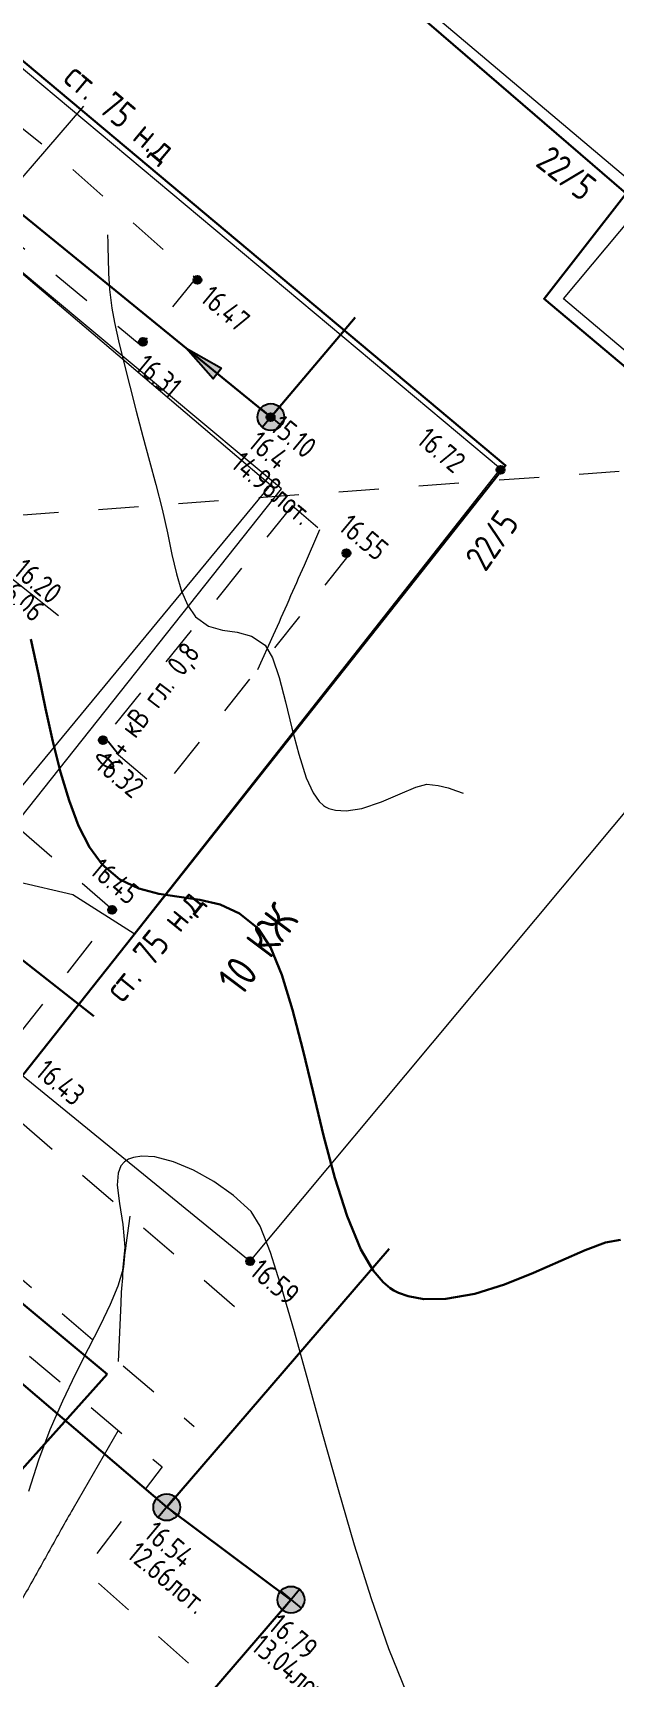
# Model space of a CAD drawing. Header units: metres. Extents: x -149473 to 83396, y -14167 to 104709.
# Drawn here: x -4678.15 to -4667.29, y 42731.4 to 42762.1 of the extents above; entities that cross this region are included whole.
import ezdxf

# ---------------------------------------------------------------- set-up
doc = ezdxf.new("R2010")
doc.units = ezdxf.units.M
doc.linetypes.add('g5_01_5x1_5', pattern=[1.5, 0.75, -0.75])
for name, color, linetype, transparency in [('03_Здания и строения', 7, 'Continuous', 0.6), ('10_Границы покрытий и угодий', 7, 'Continuous', 0.6), ('19_Горизонтали', 7, 'Continuous', 0.6), ('30_Канализация', 7, 'Continuous', 0.6), ('32_Теплосеть', 7, 'Continuous', 0.6), ('33_Газопровод', 7, 'Continuous', 0.6), ('37_Кабель низкого напряжения', 7, 'Continuous', 0.6), ('44_Крышки колодцев', 7, 'Continuous', 0.6), ('61_Отметки высоты поверхности', 7, 'Continuous', 0.6)]:
    doc.layers.add(name, color=color, linetype=linetype, transparency=transparency)
doc.layers.add('rastr', color=7, linetype='Continuous')
doc.layers.add('Viewport2ForCustomObjects_0', color=7, linetype='Continuous')
doc.layers.add('Сети_Горизонтали.Вспомогательные', color=1, linetype='Continuous', lineweight=9)
doc.layers.add('Сети_Горизонтали.Основные', color=1, linetype='Continuous', lineweight=30)
doc.styles.add('LIKE11', font='GOST_0.TTF')
doc.styles.add('LIKE14', font='GOST_0.TTF')
doc.styles.add('LIKE17', font='GOST_0.TTF')
doc.styles.add('LIKE32', font='GOST_0.TTF')
doc.styles.add('LIKE36', font='GOST_0.TTF')
doc.styles.add('Line_GUGK', font='GOST_0.TTF')
doc.linetypes.add('g5_119_3', pattern='A,4,-1,[31,GUGK_2005.shx,S=0.1,R=0,X=0,Y=0],4,[31,GUGK_2005.shx,S=0.1,R=180,X=0,Y=0],-1', length=10)
doc.linetypes.add('g5_121_g', pattern='A,4,-0.4,["Г",Line_GUGK,S=1,R=0,X=0,Y=-0.5],-1.2,12', length=17.6)
doc.linetypes.add('g5_122_g', pattern='A,1,-1,1.5,-0.4,["Г",Line_GUGK,S=1,R=0,X=0,Y=-0.5],-1.5,1.5,-1,4,-1,4,-1,3', length=20.9)
doc.linetypes.add('g5_122_k', pattern='A,1,-1,1.5,-0.4,["К",Line_GUGK,S=1,R=0,X=0,Y=-0.5],-1.5,1.5,-1,4,-1,4,-1,3', length=20.9)
doc.linetypes.add('g5_122_t', pattern='A,1,-1,1.5,-0.4,["Т",Line_GUGK,S=1,R=0,X=0,Y=-0.5],-1.5,1.5,-1,4,-1,4,-1,3', length=20.9)

# ---------------------------------------------------------------- blocks, each defined once
blk = doc.blocks.new('g5_117kb')
h = blk.add_hatch(color=255)
h.paths.add_polyline_path([(0.037, 0.037), (0.461, 0.037, 0.367426), (0.037, 0.461)])
h.paths.add_polyline_path([(-0.038, 0.461, 0.367426), (-0.461, 0.037), (-0.038, 0.037)])
h.paths.add_polyline_path([(-0.038, -0.038), (-0.461, -0.038, 0.367426), (-0.038, -0.461)])
h.paths.add_polyline_path([(0.037, -0.461, 0.367426), (0.461, -0.038), (0.037, -0.038)])
at = {"color": 0}
for points in [[(-0.5, 0), (0.5, 0)], [(0, 0.5), (0, -0.5)]]:
    blk.add_lwpolyline(points, dxfattribs=at)
blk.add_circle((0, 0), 0.5, dxfattribs=at)
blk = doc.blocks.new('g5_330')
blk.add_hatch(color=0).paths.add_polyline_path([(0.15, 0, 1), (-0.15, 0, 1)])
at = {"color": 0}
blk.add_circle((0, 0), 0.15, dxfattribs=at)
blk = doc.blocks.new('g5_122_3')
blk.add_hatch(color=0).paths.add_polyline_path([(0, -0.25), (0, 0.25), (1.5, 0)])
at = {"color": 0}
blk.add_lwpolyline([(0, -0.25), (0, 0.25), (1.5, 0), (0, -0.25)], dxfattribs=at)
blk = doc.blocks.new('CustomObjectsInViewport2_0')
at = {"layer": 'Сети_Горизонтали.Вспомогательные', "color": 42, "flags": 128}
for points, elevation in [([(2750.633, 1885.473), (2750.636, 1885.398), (2750.642, 1885.24), (2750.646, 1884.98), (2750.651, 1884.591), (2750.667, 1884.041), (2750.709, 1883.421), (2750.792, 1882.735), (2750.891, 1882.198), (2751.042, 1881.509), (2751.235, 1880.704), (2751.459, 1879.817), (2751.702, 1878.882), (2751.955, 1877.935), (2752.205, 1877.011), (2752.442, 1876.143), (2752.674, 1875.219), (2752.866, 1874.346), (2753.038, 1873.537), (2753.208, 1872.805), (2753.398, 1872.164), (2753.627, 1871.627), (2753.915, 1871.206), (2754.4, 1870.854), (2754.928, 1870.707), (2755.475, 1870.63), (2756.013, 1870.487), (2756.517, 1870.141), (2756.796, 1869.672), (2757.046, 1868.939), (2757.282, 1868.035), (2757.518, 1867.049), (2757.771, 1866.073), (2758.055, 1865.197), (2758.315, 1864.629), (2758.534, 1864.312), (2758.694, 1864.163), (2758.778, 1864.109), (2758.895, 1864.054), (2759.144, 1863.983), (2759.55, 1863.96), (2760.13, 1864.055), (2760.867, 1864.302), (2761.561, 1864.6), (2762.145, 1864.85), (2762.556, 1864.954), (2762.981, 1864.91), (2763.35, 1864.815), (2763.662, 1864.706), (2763.917, 1864.625)], 15.5), ([(2761.809, 1831.022), (2761.142, 1832.679), (2760.491, 1834.543), (2759.861, 1836.544), (2759.255, 1838.612), (2758.677, 1840.675), (2758.13, 1842.664), (2757.618, 1844.506), (2757.146, 1846.132), (2756.717, 1847.471), (2756.334, 1848.452), (2756.002, 1849.005), (2755.341, 1849.603), (2754.608, 1850.125), (2753.846, 1850.552), (2753.096, 1850.863), (2752.4, 1851.04), (2751.912, 1851.071), (2751.599, 1851.024), (2751.421, 1850.957), (2751.342, 1850.912), (2751.26, 1850.851), (2751.134, 1850.707), (2751.025, 1850.435), (2750.996, 1849.984), (2751.078, 1849.301), (2751.203, 1848.519), (2751.275, 1847.671), (2751.196, 1846.793), (2751.019, 1846.21), (2750.729, 1845.525), (2750.351, 1844.746), (2749.912, 1843.881), (2749.436, 1842.938), (2748.95, 1841.925), (2748.479, 1840.849), (2748.049, 1839.72), (2747.686, 1838.543)], 16.5)]:
    blk.add_lwpolyline(points, dxfattribs=dict(at, elevation=elevation))
at = {"layer": 'Сети_Горизонтали.Основные', "color": 40, "elevation": 16, "flags": 128}
blk.add_lwpolyline([(2747.769, 1870.373), (2748.05, 1869.059), (2748.32, 1867.779), (2748.593, 1866.553), (2748.881, 1865.403), (2749.196, 1864.347), (2749.551, 1863.408), (2749.958, 1862.605), (2750.43, 1861.959), (2751.094, 1861.395), (2751.805, 1861.056), (2752.548, 1860.867), (2753.311, 1860.755), (2754.077, 1860.643), (2754.834, 1860.459), (2755.566, 1860.127), (2756.259, 1859.573), (2756.722, 1858.875), (2757.145, 1857.836), (2757.542, 1856.534), (2757.925, 1855.048), (2758.308, 1853.455), (2758.704, 1851.835), (2759.125, 1850.265), (2759.584, 1848.824), (2760.096, 1847.59), (2760.551, 1846.805), (2760.923, 1846.359), (2761.188, 1846.14), (2761.325, 1846.056), (2761.499, 1845.971), (2761.862, 1845.84), (2762.442, 1845.733), (2763.268, 1845.739), (2764.354, 1845.935), (2765.46, 1846.28), (2766.544, 1846.709), (2767.561, 1847.156), (2768.47, 1847.555), (2769.227, 1847.842), (2769.791, 1847.949)], dxfattribs=at)

msp = doc.modelspace()

# ---------------------------------------------------------------- linework, layer by layer
at = {"layer": '03_Здания и строения', "color": 7, "linetype": 'Continuous', "lineweight": 20, "flags": 128}
msp.add_lwpolyline([(-4683.073, 42765.395), (-4669.416, 42753.964), (-4678.341, 42742.632), (-4674.092, 42739.165), (-4662.459, 42753.091), (-4664.54, 42754.892), (-4664.977, 42754.378), (-4668.24, 42757.131), (-4666.645, 42759.032), (-4679.392, 42769.781), (-4683.073, 42765.395)], dxfattribs=at)
at = {"layer": '10_Границы покрытий и угодий', "color": 7, "linetype": 'g5_01_5x1_5', "lineweight": 20, "flags": 128}
for points in [[(-4679.944, 42761.587), (-4681.059, 42760.42), (-4678.398, 42758.138), (-4676.127, 42756.261), (-4675.103, 42757.508), (-4677.506, 42759.634), (-4679.944, 42761.587)], [(-4673.305, 42753.267), (-4676.863, 42748.883), (-4675.76, 42747.951), (-4672.242, 42752.349), (-4673.305, 42753.267)], [(-4674.381, 42738.315), (-4679.162, 42742.438), (-4676.615, 42745.681), (-4678.44, 42747.269), (-4682.375, 42742.249), (-4679.49, 42739.8), (-4675.138, 42736.082)], [(-4680.516, 42739.318), (-4675.737, 42735.324), (-4677.189, 42733.394), (-4674.267, 42730.797), (-4677.719, 42726.748), (-4685.338, 42733.343), (-4680.516, 42739.318)]]:
    msp.add_lwpolyline(points, dxfattribs=at)
at = {"layer": '10_Границы покрытий и угодий', "color": 7, "linetype": 'Continuous', "lineweight": 20, "flags": 128}
msp.add_lwpolyline([(-4681.429, 42760.226), (-4673.711, 42753.657), (-4679.821, 42746.274), (-4686.9, 42746.144)], dxfattribs=at)
at = {"layer": '19_Горизонтали', "color": 32, "linetype": 'Continuous', "lineweight": 20, "elevation": 8.25, "flags": 128}
for points in [[(-4673.949, 42750.214), (-4673.656, 42750.861, 0.003774), (-4673.079, 42752.159), (-4672.79, 42752.822)], [(-4676.339, 42740.004), (-4676.412, 42739.465, 0.022605), (-4676.509, 42738.383), (-4676.557, 42737.295)], [(-4676.555, 42736.008), (-4677.4, 42734.547, 0.005037), (-4677.835, 42733.776), (-4677.835, 42733.776, -0.002782), (-4678.267, 42733.003), (-4680.464, 42729.124)]]:
    msp.add_lwpolyline(points, format="xyb", dxfattribs=at)
at = {"layer": '30_Канализация', "color": 12, "linetype": 'g5_122_k', "lineweight": 30, "flags": 128}
for points in [[(-4723.802, 42748.682), (-4722.308, 42750.637), (-4727.023, 42754.811), (-4724.417, 42758.856), (-4719.452, 42764.884), (-4714.911, 42771.171), (-4714.391, 42771.934), (-4712.484, 42773.71), (-4711.559, 42774.638), (-4706.391, 42779.959), (-4704.501, 42780.508), (-4701.03, 42777.628), (-4694.801, 42772.553), (-4688.573, 42767.179), (-4679.904, 42759.968), (-4673.706, 42754.924), (-4672.132, 42756.783)], [(-4714.391, 42771.934), (-4698.622, 42758.161), (-4688.782, 42750.382), (-4691.205, 42747.842), (-4675.649, 42734.573), (-4673.329, 42732.846)], [(-4675.649, 42734.573), (-4671.493, 42739.398)], [(-4712.479, 42704.869), (-4705.256, 42713.272), (-4703.226, 42712.42), (-4694.42, 42722.008), (-4687.5, 42716.396), (-4673.329, 42732.846)]]:
    msp.add_lwpolyline(points, dxfattribs=at)
at = {"layer": '32_Теплосеть', "color": 5, "linetype": 'g5_122_t', "lineweight": 30, "flags": 128}
msp.add_lwpolyline([(-4702.197, 42741.829), (-4698.013, 42738.144), (-4695.532, 42741.33), (-4690.974, 42737.756), (-4682.481, 42748.036), (-4677.008, 42743.741)], dxfattribs=at)
at = {"layer": '33_Газопровод', "color": 132, "linetype": 'g5_121_g', "lineweight": 30, "flags": 128}
msp.add_lwpolyline([(-4678.503, 42742.432), (-4678.341, 42742.632), (-4669.322, 42754.018), (-4682.882, 42765.383), (-4679.372, 42769.691), (-4667.07, 42759.097), (-4668.601, 42757.133), (-4664.927, 42754.044), (-4661.598, 42758.102)], dxfattribs=at)
at = {"layer": '33_Газопровод', "color": 132, "linetype": 'g5_122_g', "lineweight": 30, "flags": 128}
for points in [[(-4693.736, 42751.191), (-4676.761, 42737.058)], [(-4695.793, 42715.811), (-4676.761, 42737.058)]]:
    msp.add_lwpolyline(points, dxfattribs=at)
at = {"layer": '37_Кабель низкого напряжения', "color": 1, "linetype": 'g5_119_3', "lineweight": 20, "flags": 128}
for points in [[(-4702.552, 42716.985), (-4673.505, 42753.582), (-4679.242, 42758.364), (-4677.197, 42760.729)], [(-4676.258, 42745.276), (-4677.404, 42746.003), (-4678.419, 42746.242), (-4679.576, 42745.932)]]:
    msp.add_lwpolyline(points, dxfattribs=at)
at = {"layer": '61_Отметки высоты поверхности', "color": 7, "linetype": 'Continuous', "lineweight": 5, "flags": 128}
msp.add_lwpolyline([(-4678.575, 42751.936), (-4677.673, 42751.217)], dxfattribs=at)
at = {"layer": 'rastr', "color": 5, "linetype": 'g5_01_5x1_5', "lineweight": 20, "flags": 128}
msp.add_lwpolyline([(-4738.259, 42748.698), (-4655.709, 42754.758)], dxfattribs=at)

# ---------------------------------------------------------------- block references
at = {"layer": '30_Канализация', "color": 7, "linetype": 'Continuous', "lineweight": 20, "xscale": 0.5, "yscale": 0.5, "zscale": 0.5, "rotation": 140.8579120832841}
msp.add_blockref('g5_122_3', (-4674.705, 42755.737), dxfattribs=at)
at = {"layer": '44_Крышки колодцев', "color": 7, "linetype": 'Continuous', "lineweight": 20, "xscale": 0.5, "yscale": 0.5, "zscale": 0.5}
for p, rotation in [((-4673.706, 42754.924, 8.199), 320.1837874390728), ((-4675.649, 42734.573, 8.269), 320.2244407250127), ((-4673.329, 42732.846, 8.396), 320.2244407250127)]:
    msp.add_blockref('g5_117kb', p, dxfattribs=dict(at, rotation=rotation))
at = {"layer": '61_Отметки высоты поверхности', "color": 7, "linetype": 'Continuous', "lineweight": 20, "xscale": 0.5, "yscale": 0.5, "zscale": 0.5, "rotation": 320.1837874390728}
for p in [(-4675.077, 42757.484), (-4676.094, 42756.326), (-4673.709, 42754.922, 7.548), (-4669.416, 42753.938), (-4672.294, 42752.383), (-4676.841, 42748.892), (-4676.67, 42745.724), (-4674.092, 42739.165, 8.294)]:
    msp.add_blockref('g5_330', p, dxfattribs=at)
at = {"layer": 'Viewport2ForCustomObjects_0', "xscale": 0.5, "yscale": 0.5, "zscale": 0.5}
msp.add_blockref('CustomObjectsInViewport2_0', (-6052.071, 41815.592), dxfattribs=at)

# ---------------------------------------------------------------- texts
at = {"color": 7, "linetype": 'Continuous', "lineweight": 15, "ltscale": 0.5, "style": 'LIKE11'}
for s, rotation, p in [('16.4', 320.1838, (-4674.154, 42754.386)), ('14.98лот.', 320.1838, (-4674.474, 42754.002)), ('16.54', 320.2244, (-4676.097, 42734.035)), ('12.66лот.', 320.2244, (-4676.417, 42733.651)), ('16.79', 320.2244, (-4673.776, 42732.308)), ('13.04лот.', 320.2244, (-4674.096, 42731.924))]:
    msp.add_text(s, height=0.4, rotation=rotation, dxfattribs=at).set_placement(p)
at = {"layer": '03_Здания и строения', "color": 7, "linetype": 'Continuous', "lineweight": 15}
for s, height, rotation, style, p in [('22/5', 0.5, 321.9548, 'LIKE36', (-4668.785, 42759.629)), ('22/5', 0.5, 54.9238, 'LIKE36', (-4669.697, 42752.015)), ('10 КЖ', 0.6, 52.9965, 'LIKE14', (-4674.255, 42744.086))]:
    msp.add_text(s, height=height, rotation=rotation, dxfattribs=dict(at, style=style)).set_placement(p)
at = {"layer": '33_Газопровод', "color": 132, "linetype": 'Continuous', "lineweight": 15, "style": 'LIKE32'}
for rotation, p in [(320.031, (-4677.609, 42761.199)), (50.8451, (-4676.47, 42743.969))]:
    msp.add_text('ст. 75 н.д', height=0.5, rotation=rotation, dxfattribs=at).set_placement(p)
at = {"layer": '37_Кабель низкого напряжения', "color": 1, "linetype": 'Continuous', "lineweight": 15, "style": 'LIKE32'}
msp.add_text('0,4 кВ гл. 0,8', height=0.4, rotation=52.7486, dxfattribs=at).set_placement((-4676.705, 42748.285))
at = {"layer": '61_Отметки высоты поверхности', "color": 7, "linetype": 'Continuous', "lineweight": 15, "ltscale": 0.5, "style": 'LIKE17'}
for s, p in [('16.47', (-4675.049, 42757.102, -7.372)), ('16.31', (-4676.265, 42755.818, -7.372)), ('15.10', (-4673.741, 42754.688)), ('16.72', (-4671.005, 42754.452, -7.372)), ('16.55', (-4672.465, 42752.833, -7.372)), ('16.20', (-4678.539, 42752.006)), ('16.06', (-4678.863, 42751.679)), ('16.32', (-4677.012, 42748.385, -7.372)), ('16.45', (-4677.11, 42746.414, -7.372)), ('16.43', (-4678.128, 42742.654)), ('16.59', (-4674.125, 42738.931))]:
    msp.add_text(s, height=0.4, rotation=320.1838, dxfattribs=at).set_placement(p)

doc.saveas('drawing.dxf')
